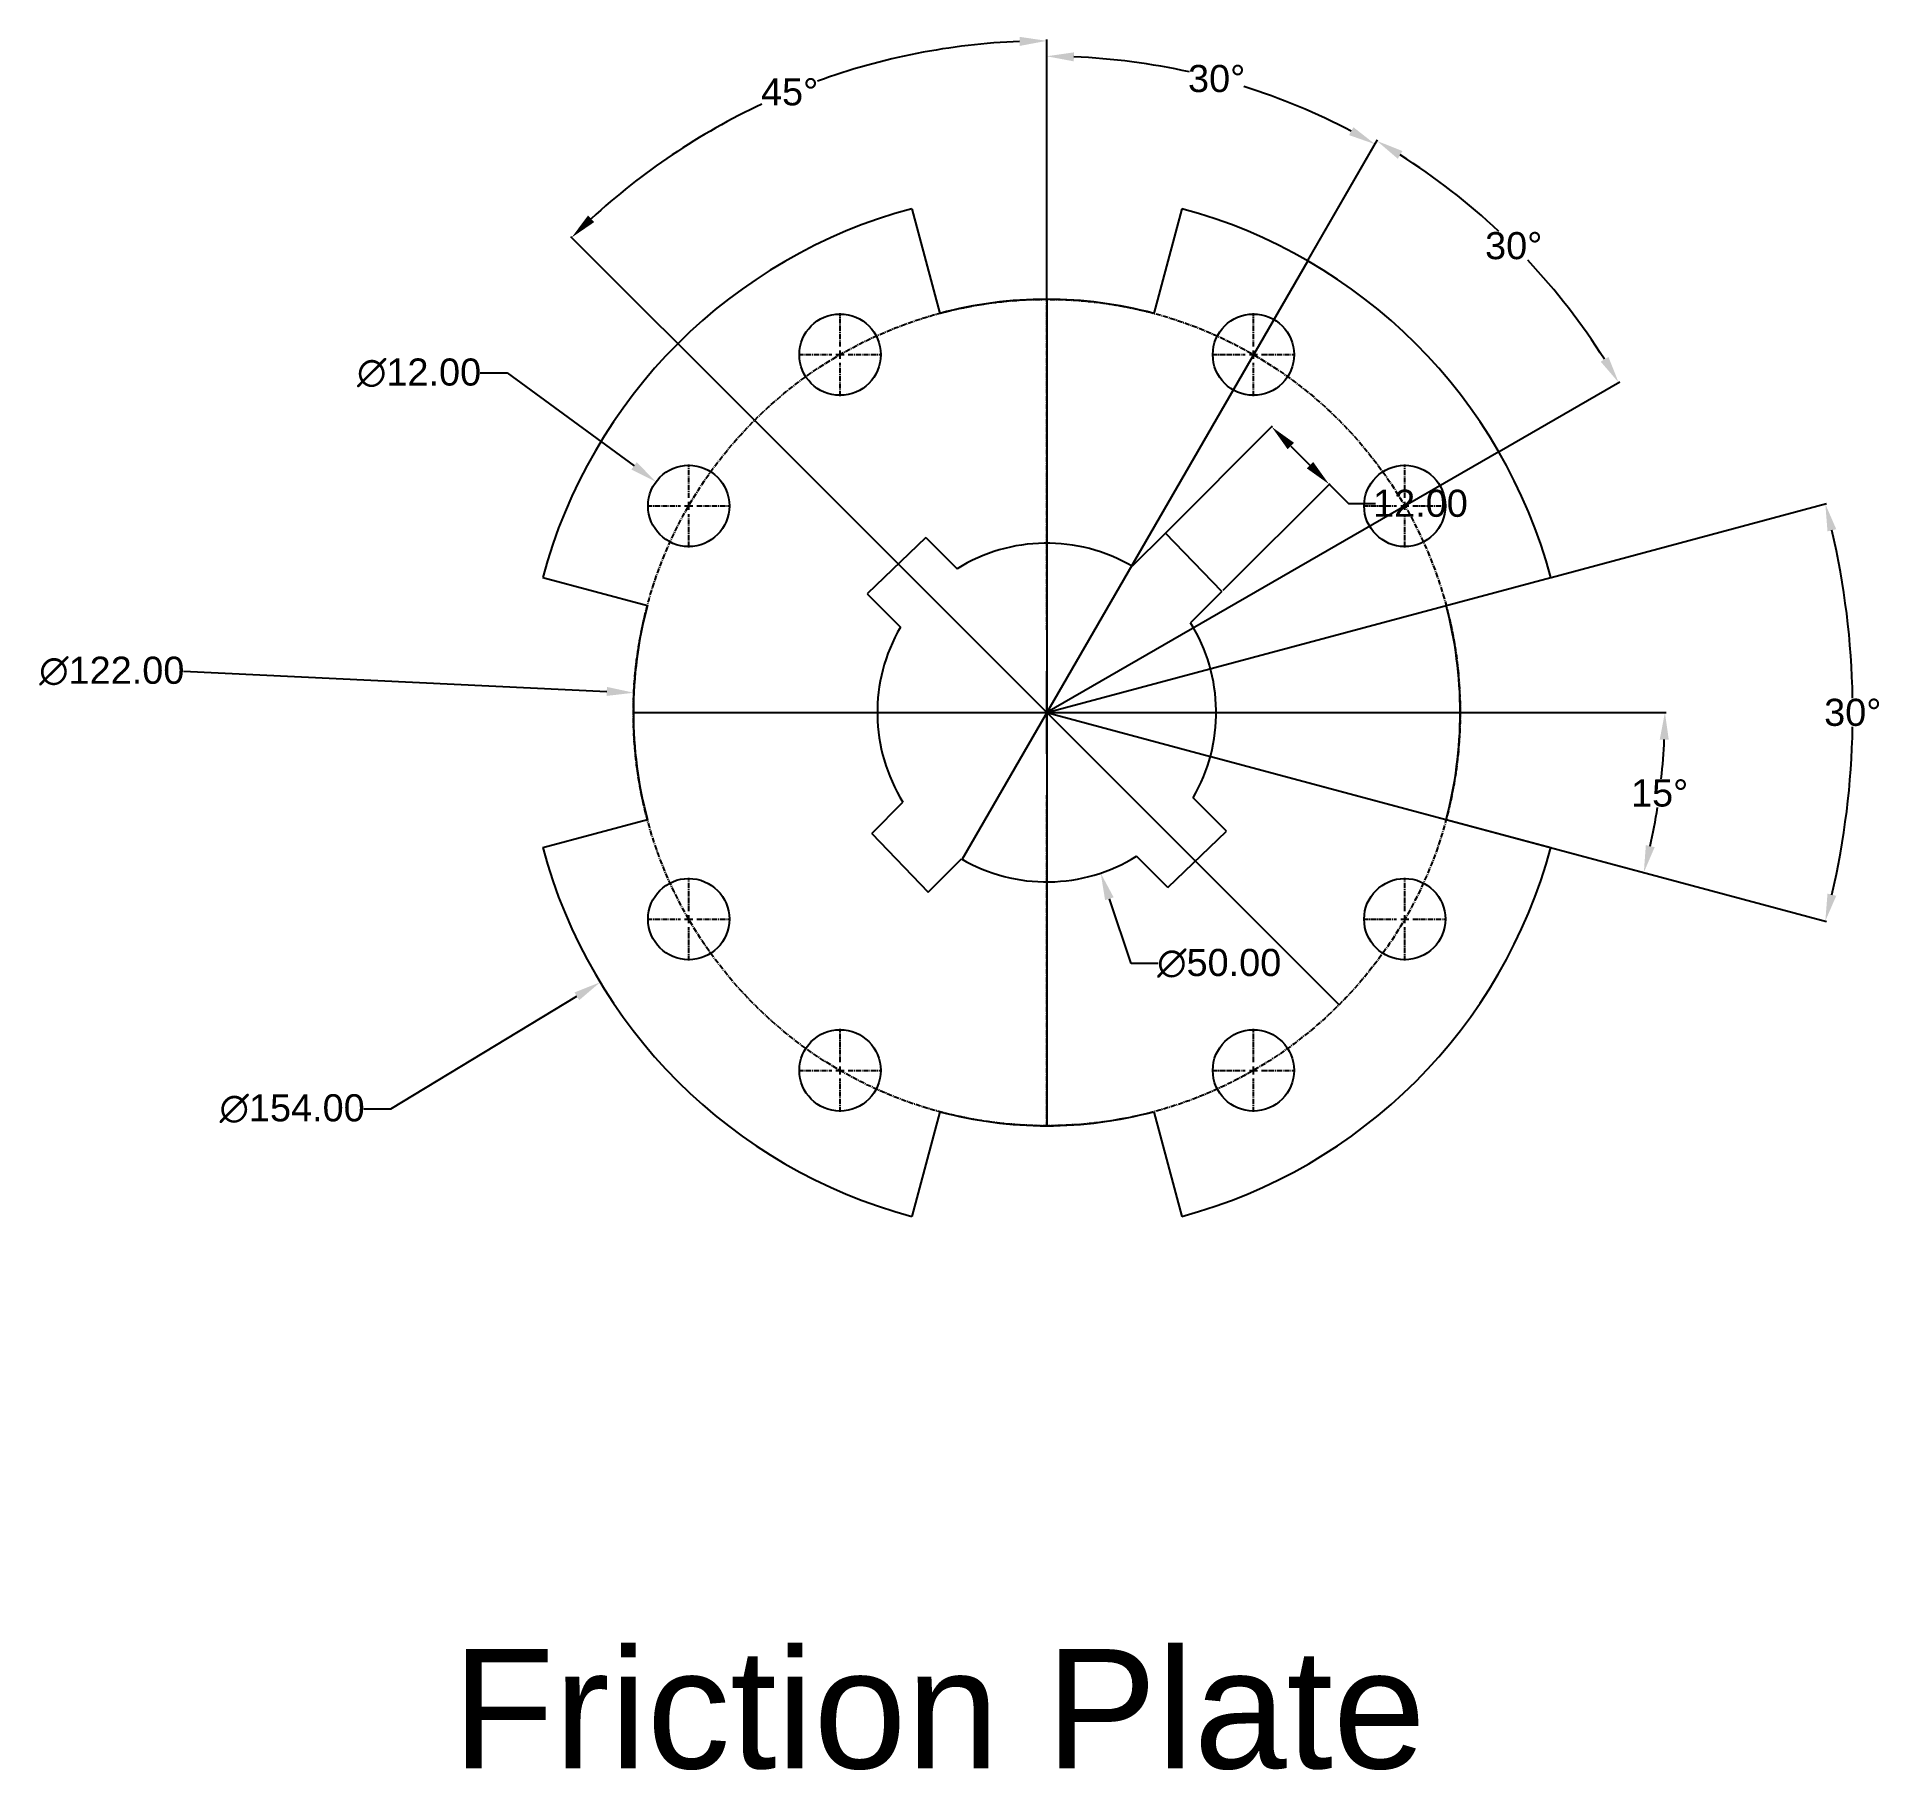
# Model space of a CAD drawing. Header units: millimetres. Extents: x 359 to 1321, y 176 to 432.
# Drawn here: x 359.3 to 631.2, y 176.3 to 432.1 of the extents above.
import ezdxf

# ---------------------------------------------------------------- set-up
doc = ezdxf.new("R2010")
doc.units = ezdxf.units.MM
doc.header["$MEASUREMENT"] = 0
doc.linetypes.add('CENTER2', pattern=[1.125, 0.75, -0.125, 0.125, -0.125])
doc.layers.get('Defpoints').update_dxf_attribs({"linetype": 'CENTER2'})
doc.styles.get("Standard").update_dxf_attribs({"font": 'arial.ttf'})
doc.dimstyles.get("Standard").update_dxf_attribs({"dimtxt": 4, "dimasz": 4, "dimexe": 0.18, "dimexo": 0.0625, "dimgap": 0.09, "dimtad": 0, "dimtih": 1, "dimtoh": 1, "dimzin": 0, "dimdsep": 46, "dimtxsty": 'Standard', "dimcen": 0.09, "dimadec": 0, "dimazin": 0, "dimtfac": 1, "dimtofl": 0, "dimtmove": 0, "dimatfit": 3, "dimfxl": 1, "dimtolj": 1, "dimtzin": 0, "dimarcsym": 0})

# ---------------------------------------------------------------- blocks, each defined once
blk = doc.blocks.new('*U1')
for p, q in [((2.02, 6.61), (-6.63, -1.7)), ((2.02, 6.61), (6.63, 2)), ((-6.63, -1.7), (-1.73, -6.61))]:
    blk.add_line(p, q)
blk = doc.blocks.new('*U2')
at = {"color": 0, "linetype": 'ByBlock', "lineweight": -2, "transparency": 16777216}
blk.add_blockref('*U1', (488.41, 351.62), dxfattribs=at)
for p, rotation in [((527.48, 352.27), 269.9999999999999), ((489.06, 312.54), 89.99999999999997), ((528.14, 313.2), 180)]:
    blk.add_blockref('*U1', p, dxfattribs=dict(at, rotation=rotation))
blk = doc.blocks.new('*D5')
at = {"color": 0, "lineweight": -2, "transparency": 16777216}
for p, q in [((508.27, 393.47), (508.27, 429.46)), ((546.8, 399.15), (556.8, 416.45))]:
    blk.add_line(p, q, dxfattribs=at)
for start, end in [(77.4437, 87.6339), (62.3661, 72.528)]:
    blk.add_arc((508.27, 332.41), 96.87, start, end, dxfattribs=at)
at = {"color": 0, "transparency": 16777216}
for points in [[(512.26, 428.53), (512.29, 429.86), (508.27, 429.28)], [(553.52, 418.81), (552.88, 417.64), (556.71, 416.3)]]:
    blk.add_solid(points, dxfattribs=at)
at = {"layer": 'Defpoints', "color": 0, "transparency": 16777216}
for p in [(541.4, 423.43), (546.77, 399.09), (508.27, 393.41), (495.77, 310.76), (508.27, 271.41)]:
    blk.add_point(p, dxfattribs=at)
at = {"color": 0, "transparency": 16777216, "insert": (533.34, 425.97), "char_height": 4, "attachment_point": 5}
blk.add_mtext('\\A1;30°', dxfattribs=at)
blk = doc.blocks.new('*D6')
at = {"color": 0, "lineweight": -2, "transparency": 16777216}
for p, q in [((546.8, 399.15), (557.08, 416.94)), ((575.01, 370.94), (592.81, 381.22))]:
    blk.add_line(p, q, dxfattribs=at)
for start, end in [(46.8031, 57.6476), (32.3524, 43.252)]:
    blk.add_arc((508.27, 332.41), 97.43, start, end, dxfattribs=at)
at = {"color": 0, "transparency": 16777216}
for points in [[(560.07, 414.15), (560.76, 415.29), (556.99, 416.79)], [(591.15, 384.89), (590.01, 384.2), (592.65, 381.13)]]:
    blk.add_solid(points, dxfattribs=at)
at = {"layer": 'Defpoints', "color": 0, "transparency": 16777216}
for p in [(546.77, 399.09), (582.91, 395.04), (574.96, 370.91), (486.62, 319.91), (495.77, 310.76)]:
    blk.add_point(p, dxfattribs=at)
at = {"color": 0, "transparency": 16777216, "insert": (577.17, 401.3), "char_height": 4, "attachment_point": 5}
blk.add_mtext('\\A1;30°', dxfattribs=at)
blk = doc.blocks.new('*D7')
at = {"color": 0, "lineweight": -2, "transparency": 16777216}
for p, q in [((582.71, 352.35), (623.32, 363.24)), ((532.48, 325.92), (623.32, 301.58))]:
    blk.add_line(p, q, dxfattribs=at)
for start, end in [(1.028, 13.0728), (346.9272, 358.972)]:
    blk.add_arc((508.27, 332.41), 118.93, start, end, dxfattribs=at)
at = {"color": 0, "transparency": 16777216}
for points in [[(623.47, 359.15), (624.76, 359.47), (623.15, 363.19)], [(624.76, 305.35), (623.47, 305.67), (623.15, 301.63)]]:
    blk.add_solid(points, dxfattribs=at)
at = {"layer": 'Defpoints', "color": 0, "transparency": 16777216}
for p in [(582.65, 352.34), (484.12, 338.88), (484.12, 325.94), (532.42, 325.94), (626.75, 322.04)]:
    blk.add_point(p, dxfattribs=at)
at = {"color": 0, "transparency": 16777216, "insert": (627.2, 332.41), "char_height": 4, "attachment_point": 5}
blk.add_mtext('\\A1;30°', dxfattribs=at)
blk = doc.blocks.new('*D8')
at = {"color": 0, "lineweight": -2, "transparency": 16777216}
for p, q in [((569.33, 332.41), (599.66, 332.41)), ((532.48, 325.92), (596.54, 308.76))]:
    blk.add_line(p, q, dxfattribs=at)
for start, end in [(353.8491, 357.4869), (347.5131, 351.1467)]:
    blk.add_arc((508.27, 332.41), 91.2, start, end, dxfattribs=at)
at = {"color": 0, "transparency": 16777216}
for points in [[(598.72, 328.42), (600.05, 328.39), (599.48, 332.41)], [(597.97, 312.53), (596.67, 312.85), (596.37, 308.8)]]:
    blk.add_solid(points, dxfattribs=at)
at = {"layer": 'Defpoints', "color": 0, "transparency": 16777216}
for p in [(484.12, 338.88), (447.27, 332.41), (569.27, 332.41), (532.42, 325.94), (598.09, 316.57)]:
    blk.add_point(p, dxfattribs=at)
at = {"color": 0, "transparency": 16777216, "insert": (598.7, 320.5), "char_height": 4, "attachment_point": 5}
blk.add_mtext('\\A1;15°', dxfattribs=at)
blk = doc.blocks.new('*D9')
at = {"color": 0, "lineweight": -2, "transparency": 16777216}
for p, q in [((508.27, 393.47), (508.27, 431.74)), ((465.09, 375.59), (438.03, 402.65))]:
    blk.add_line(p, q, dxfattribs=at)
for start, end in [(92.3115, 109.9618), (115.0857, 132.6885)]:
    blk.add_arc((508.27, 332.41), 99.15, start, end, dxfattribs=at)
at = {"color": 0, "transparency": 16777216}
for points in [[(504.26, 432.15), (504.29, 430.81), (508.27, 431.56)], [(441.51, 404.81), (440.58, 405.77), (438.16, 402.52)]]:
    blk.add_solid(points, dxfattribs=at)
at = {"layer": 'Defpoints', "color": 0, "transparency": 16777216}
for p in [(482.61, 428.18), (508.27, 393.41), (465.14, 375.54), (551.41, 289.27), (508.27, 271.41)]:
    blk.add_point(p, dxfattribs=at)
at = {"color": 0, "transparency": 16777216, "insert": (470.33, 424.01), "char_height": 4, "attachment_point": 5}
blk.add_mtext('\\A1;45°', dxfattribs=at)
blk = doc.blocks.new('*D10')
at = {"color": 0, "lineweight": -2, "transparency": 16777216}
for p, q in [((525.82, 358.95), (541.58, 374.71)), ((544.28, 371.75), (547.11, 368.92)), ((534.31, 350.46), (550.07, 366.22)), ((549.94, 366.1), (552.77, 363.27)), ((552.77, 363.27), (556.77, 363.27))]:
    blk.add_line(p, q, dxfattribs=at)
at = {"color": 0, "transparency": 16777216}
for points in [[(544.76, 372.22), (543.81, 371.28), (541.46, 374.58)], [(547.58, 369.4), (546.64, 368.45), (549.94, 366.1)]]:
    blk.add_solid(points, dxfattribs=at)
at = {"layer": 'Defpoints', "color": 0, "transparency": 16777216}
for p in [(549.94, 366.1), (525.78, 358.91), (534.27, 350.42)]:
    blk.add_point(p, dxfattribs=at)
at = {"color": 0, "transparency": 16777216, "insert": (563.41, 363.27), "char_height": 4, "attachment_point": 5}
blk.add_mtext('\\A1;12.00', dxfattribs=at)
blk = doc.blocks.new('*D11')
at = {"color": 0, "lineweight": -2, "transparency": 16777216}
for p, q in [((508.18, 332.41), (508.36, 332.41)), ((508.27, 332.32), (508.27, 332.5)), ((411.49, 273.93), (438.94, 290.52)), ((407.49, 273.93), (411.49, 273.93))]:
    blk.add_line(p, q, dxfattribs=at)
at = {"color": 0, "transparency": 16777216}
blk.add_solid([(438.6, 291.09), (439.29, 289.95), (442.37, 292.59)], dxfattribs=at)
at = {"layer": 'Defpoints', "color": 0, "transparency": 16777216}
for p in [(574.18, 372.23), (442.37, 292.59)]:
    blk.add_point(p, dxfattribs=at)
at = {"color": 0, "transparency": 16777216, "insert": (396.93, 273.93), "char_height": 4, "attachment_point": 5}
blk.add_mtext('\\A1;∅154.00', dxfattribs=at)
blk = doc.blocks.new('*D12')
at = {"color": 0, "lineweight": -2, "transparency": 16777216}
for p, q in [((380.88, 338.52), (443.35, 335.52)), ((508.18, 332.41), (508.36, 332.41)), ((508.27, 332.32), (508.27, 332.5))]:
    blk.add_line(p, q, dxfattribs=at)
at = {"color": 0, "transparency": 16777216}
blk.add_solid([(443.38, 336.19), (443.32, 334.86), (447.34, 335.33)], dxfattribs=at)
at = {"layer": 'Defpoints', "color": 0, "transparency": 16777216}
for p in [(447.34, 335.33), (569.2, 329.48)]:
    blk.add_point(p, dxfattribs=at)
at = {"color": 0, "transparency": 16777216, "insert": (370.32, 338.52), "char_height": 4, "attachment_point": 5}
blk.add_mtext('\\A1;∅122.00', dxfattribs=at)
blk = doc.blocks.new('*D13')
at = {"color": 0, "lineweight": -2, "transparency": 16777216}
for p, q in [((508.18, 332.41), (508.36, 332.41)), ((508.27, 332.32), (508.27, 332.5)), ((520.71, 295.38), (517.51, 304.92)), ((524.71, 295.38), (520.71, 295.38))]:
    blk.add_line(p, q, dxfattribs=at)
at = {"color": 0, "transparency": 16777216}
blk.add_solid([(518.14, 305.13), (516.88, 304.71), (516.23, 308.71)], dxfattribs=at)
at = {"layer": 'Defpoints', "color": 0, "transparency": 16777216}
for p in [(500.31, 356.11), (516.23, 308.71)]:
    blk.add_point(p, dxfattribs=at)
at = {"color": 0, "transparency": 16777216, "insert": (533.72, 295.38), "char_height": 4, "attachment_point": 5}
blk.add_mtext('\\A1;∅50.00', dxfattribs=at)
blk = doc.blocks.new('*D14')
at = {"color": 0, "lineweight": -2, "transparency": 16777216}
for p, q in [((424.67, 382.54), (428.67, 382.54)), ((428.67, 382.54), (447.38, 368.82)), ((455.35, 362.91), (455.53, 362.91)), ((455.44, 362.82), (455.44, 363))]:
    blk.add_line(p, q, dxfattribs=at)
at = {"color": 0, "transparency": 16777216}
blk.add_solid([(447.77, 369.36), (446.99, 368.28), (450.61, 366.46)], dxfattribs=at)
at = {"layer": 'Defpoints', "color": 0, "transparency": 16777216}
for p in [(450.61, 366.46), (460.28, 359.36)]:
    blk.add_point(p, dxfattribs=at)
at = {"color": 0, "transparency": 16777216, "insert": (415.66, 382.54), "char_height": 4, "attachment_point": 5}
blk.add_mtext('\\A1;∅12.00', dxfattribs=at)
blk = doc.blocks.new('*U15')
at = {"color": 0, "linetype": 'CENTER2', "transparency": 16777216}
for p, q in [((0, 1.2), (0, 6.12)), ((-6.12, 0), (-1.2, 0)), ((1.2, 0), (6.12, 0)), ((0, -6.12), (0, -1.2))]:
    blk.add_line(p, q, dxfattribs=at)
at = {"color": 0, "linetype": 'Continuous', "transparency": 16777216}
for p, q in [((-0.6, 0), (0.6, 0)), ((0, -0.6), (0, 0.6))]:
    blk.add_line(p, q, dxfattribs=at)
blk = doc.blocks.new('*U16')
at = {"color": 0, "linetype": 'CENTER2', "transparency": 16777216}
for p, q in [((0, 1.2), (0, 6.12)), ((-6.12, 0), (-1.2, 0)), ((1.2, 0), (6.12, 0)), ((0, -6.12), (0, -1.2))]:
    blk.add_line(p, q, dxfattribs=at)
at = {"color": 0, "linetype": 'Continuous', "transparency": 16777216}
for p, q in [((-0.6, 0), (0.6, 0)), ((0, -0.6), (0, 0.6))]:
    blk.add_line(p, q, dxfattribs=at)
blk = doc.blocks.new('*U17')
at = {"color": 0, "linetype": 'CENTER2', "transparency": 16777216}
for p, q in [((0, 1.2), (0, 6.12)), ((-6.12, 0), (-1.2, 0)), ((1.2, 0), (6.12, 0)), ((0, -6.12), (0, -1.2))]:
    blk.add_line(p, q, dxfattribs=at)
at = {"color": 0, "linetype": 'Continuous', "transparency": 16777216}
for p, q in [((-0.6, 0), (0.6, 0)), ((0, -0.6), (0, 0.6))]:
    blk.add_line(p, q, dxfattribs=at)
blk = doc.blocks.new('*U18')
at = {"color": 0, "linetype": 'CENTER2', "transparency": 16777216}
for p, q in [((0, 1.2), (0, 6.12)), ((-6.12, 0), (-1.2, 0)), ((1.2, 0), (6.12, 0)), ((0, -6.12), (0, -1.2))]:
    blk.add_line(p, q, dxfattribs=at)
at = {"color": 0, "linetype": 'Continuous', "transparency": 16777216}
for p, q in [((-0.6, 0), (0.6, 0)), ((0, -0.6), (0, 0.6))]:
    blk.add_line(p, q, dxfattribs=at)
blk = doc.blocks.new('*U19')
at = {"color": 0, "linetype": 'CENTER2', "transparency": 16777216}
for p, q in [((0, 1.2), (0, 6.12)), ((-6.12, 0), (-1.2, 0)), ((1.2, 0), (6.12, 0)), ((0, -6.12), (0, -1.2))]:
    blk.add_line(p, q, dxfattribs=at)
at = {"color": 0, "linetype": 'Continuous', "transparency": 16777216}
for p, q in [((-0.6, 0), (0.6, 0)), ((0, -0.6), (0, 0.6))]:
    blk.add_line(p, q, dxfattribs=at)
blk = doc.blocks.new('*U20')
at = {"color": 0, "linetype": 'CENTER2', "transparency": 16777216}
for p, q in [((0, 1.2), (0, 6.12)), ((-6.12, 0), (-1.2, 0)), ((1.2, 0), (6.12, 0)), ((0, -6.12), (0, -1.2))]:
    blk.add_line(p, q, dxfattribs=at)
at = {"color": 0, "linetype": 'Continuous', "transparency": 16777216}
for p, q in [((-0.6, 0), (0.6, 0)), ((0, -0.6), (0, 0.6))]:
    blk.add_line(p, q, dxfattribs=at)
blk = doc.blocks.new('*U21')
at = {"color": 0, "linetype": 'CENTER2', "transparency": 16777216}
for p, q in [((0, 1.2), (0, 6.12)), ((-6.12, 0), (-1.2, 0)), ((1.2, 0), (6.12, 0)), ((0, -6.12), (0, -1.2))]:
    blk.add_line(p, q, dxfattribs=at)
at = {"color": 0, "linetype": 'Continuous', "transparency": 16777216}
for p, q in [((-0.6, 0), (0.6, 0)), ((0, -0.6), (0, 0.6))]:
    blk.add_line(p, q, dxfattribs=at)
blk = doc.blocks.new('*U22')
at = {"color": 0, "linetype": 'CENTER2', "transparency": 16777216}
for p, q in [((0, 1.2), (0, 6.12)), ((-6.12, 0), (-1.2, 0)), ((1.2, 0), (6.12, 0)), ((0, -6.12), (0, -1.2))]:
    blk.add_line(p, q, dxfattribs=at)
at = {"color": 0, "linetype": 'Continuous', "transparency": 16777216}
for p, q in [((-0.6, 0), (0.6, 0)), ((0, -0.6), (0, 0.6))]:
    blk.add_line(p, q, dxfattribs=at)
blk = doc.blocks.new('*U23')
at = {"color": 0, "linetype": 'CENTER2', "transparency": 16777216}
for p, q in [((0, 12.2), (0, 61.12)), ((-61.12, 0), (-12.2, 0)), ((12.2, 0), (61.12, 0)), ((0, -61.12), (0, -12.2))]:
    blk.add_line(p, q, dxfattribs=at)
at = {"color": 0, "linetype": 'Continuous', "transparency": 16777216}
for p, q in [((0, -6.1), (0, 6.1)), ((-6.1, 0), (6.1, 0))]:
    blk.add_line(p, q, dxfattribs=at)

msp = doc.modelspace()

# ---------------------------------------------------------------- linework, layer by layer
for p, q in [((488.343, 406.785), (492.484, 391.33)), ((528.201, 406.785), (524.06, 391.33)), ((546.772, 399.092), (495.772, 310.758)), ((508.272, 393.408), (508.272, 271.408)), ((465.139, 375.542), (551.406, 289.275)), ((574.956, 370.908), (508.272, 332.408)), ((433.896, 352.337), (449.351, 348.196)), ((508.272, 332.408), (582.649, 352.337)), ((447.272, 332.408), (569.272, 332.408)), ((508.272, 332.408), (532.42, 325.938)), ((433.896, 312.479), (449.351, 316.62)), ((567.194, 316.62), (582.649, 312.479)), ((492.484, 273.487), (488.343, 258.032)), ((524.06, 273.487), (528.201, 258.032))]:
    msp.add_line(p, q)
for centre in [(477.772, 385.236), (538.772, 385.236), (455.445, 362.908), (561.1, 362.908), (455.445, 301.908), (561.1, 301.908), (477.772, 279.581), (538.772, 279.581)]:
    msp.add_circle(centre, 6)
for radius, start, end in [(77, 105, 165), (77, 15, 75), (61, 75, 105), (25, 59.7303, 121.95415), (61, 165, 195), (61, 345, 15), (25, 329.7303, 31.95415), (25, 149.7303, 211.95415), (77, 195, 255), (25, 239.7303, 301.95415), (77, 285, 345), (61, 255, 285)]:
    msp.add_arc((508.272, 332.408), radius, start, end)
at = {"layer": 'Defpoints'}
msp.add_circle((508.272, 332.408), 61, dxfattribs=at)

# ---------------------------------------------------------------- block references
at = {"linetype": 'CENTER2'}
for name, p in [('*U23', (508.272, 332.408)), ('*U22', (477.772, 385.236)), ('*U15', (538.772, 385.236)), ('*U21', (455.445, 362.908)), ('*U16', (561.1, 362.908)), ('*U20', (455.445, 301.908)), ('*U17', (561.1, 301.908)), ('*U19', (477.772, 279.581)), ('*U18', (538.772, 279.581))]:
    msp.add_blockref(name, p, dxfattribs=at)
msp.add_blockref('*U2', (0, 0))

# ---------------------------------------------------------------- texts
at = {"layer": 'Defpoints'}
msp.add_text('Friction Plate', height=17.61951, dxfattribs=at).set_placement((420.568, 176.538))

# ---------------------------------------------------------------- dimensions: what is measured, and where the dimension line sits
for base, line1, line2, picture, middle in [((482.609, 428.184), ((508.272, 393.408), (508.272, 271.408)), ((465.139, 375.542), (551.406, 289.275)), '*D9', (470.328, 424.015)), ((541.403, 423.433), ((546.772, 399.092), (495.772, 310.758)), ((508.272, 393.408), (508.272, 271.408)), '*D5', (533.343, 425.974)), ((582.911, 395.038), ((574.956, 370.908), (486.622, 319.908)), ((546.772, 399.092), (495.772, 310.758)), '*D6', (577.169, 401.305)), ((626.746, 322.043), ((484.124, 338.879), (532.42, 325.938)), ((484.124, 325.938), (582.649, 352.337)), '*D7', (627.199, 332.408)), ((598.09, 316.571), ((484.124, 338.879), (532.42, 325.938)), ((447.272, 332.408), (569.272, 332.408)), '*D8', (598.696, 320.504))]:
    dim = msp.add_angular_dim_2l(base=base, line1=line1, line2=line2, dimstyle='Standard')
    dim.commit()
    dim.dimension.update_dxf_attribs({"geometry": picture, "text_midpoint": middle})
for p1, p2, picture, middle in [((460.283, 359.36), (450.606, 366.457), '*D14', (415.662, 382.543)), ((574.176, 372.229), (442.368, 292.588), '*D11', (396.925, 273.929)), ((500.311, 356.107), (516.234, 308.71), '*D13', (533.719, 295.383)), ((569.202, 329.484), (447.342, 335.333), '*D12', (380.884, 338.522))]:
    dim = msp.add_diameter_dim_2p(p1=p1, p2=p2, dimstyle='Standard')
    dim.commit()
    dim.dimension.update_dxf_attribs({"geometry": picture, "text_midpoint": middle, "dimtype": 163})
dim = msp.add_aligned_dim(p1=(525.78, 358.906), p2=(534.265, 350.421), distance=22.169, dimstyle='Standard')
dim.commit()
dim.dimension.update_dxf_attribs({"geometry": '*D10', "text_midpoint": (563.413, 363.268)})

doc.saveas('drawing.dxf')
